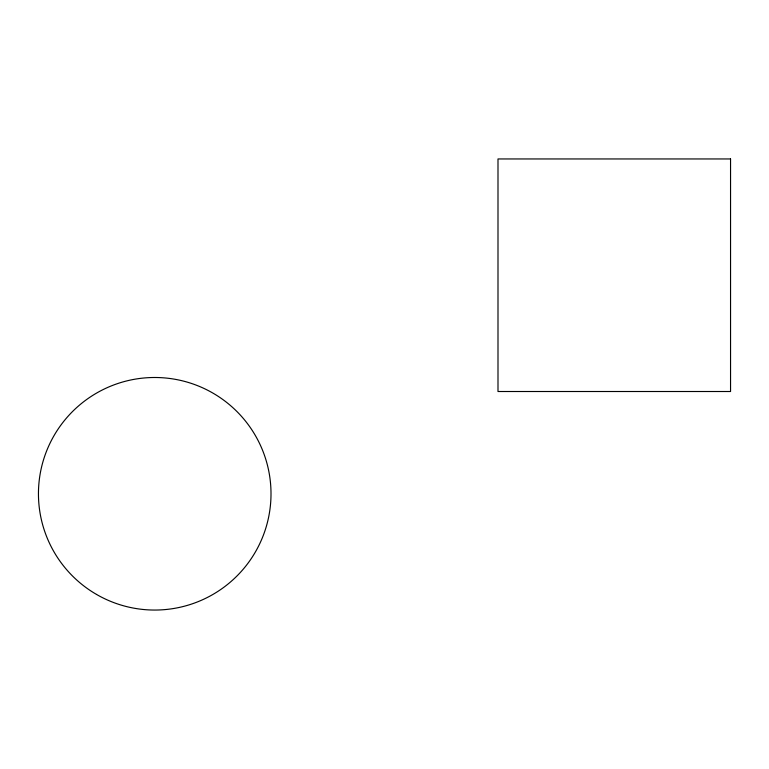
<?xml version="1.0" encoding="UTF-8"?>
<svg xmlns="http://www.w3.org/2000/svg" width="769" height="769" viewBox="0 0 769 769"><rect width="100%" height="100%" fill="white"/><g stroke="black" fill="none" stroke-linecap="round" stroke-linejoin="round"><path stroke-width="1.15" d="M730.55 158.952L497.995 158.952L497.995 391.508L730.55 391.508L730.55 158.952M96.548 594.447A116.273 116.273 0 0 0 271.005 493.813A116.273 116.273 0 0 0 96.625 393.055A116.273 116.273 0 0 0 96.548 594.447"/></g></svg>
